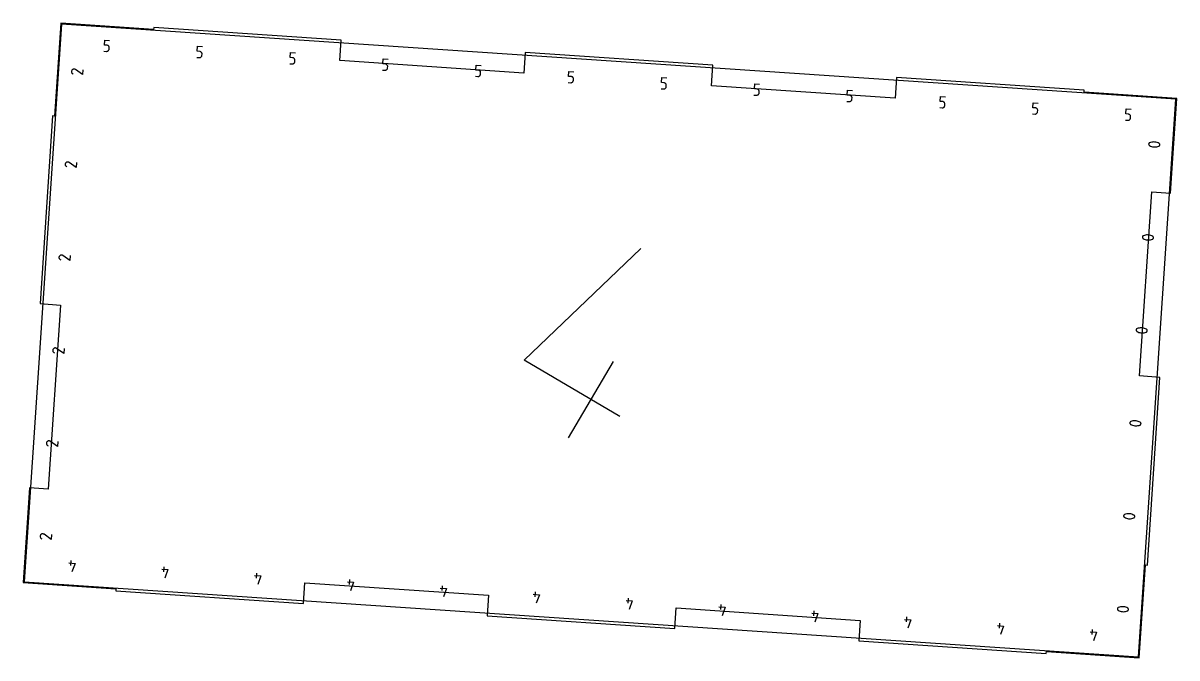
# Model space of a CAD drawing. Extents: x 0 to 24, y 0 to 16.
# Drawn here: x 9.47 to 15.67, y 7.14 to 10.55 of the extents above; entities that cross this region are included whole.
import ezdxf

# ---------------------------------------------------------------- set-up
doc = ezdxf.new("R2010")
doc.units = 0

msp = doc.modelspace()

# ---------------------------------------------------------------- linework, layer by layer
at = {"layer": 'annotation', "color": 1}
for p, q in [((9.680698, 10.544572), (9.478898, 7.551367)), ((15.667108, 10.140973), (9.680698, 10.544572)), ((9.910325, 10.432152), (9.912122, 10.45881)), ((9.923618, 10.431256), (9.910325, 10.432152)), ((9.912122, 10.45881), (9.938709, 10.457018)), ((9.925991, 10.430881), (9.923618, 10.431256)), ((9.928197, 10.430115), (9.925991, 10.430881)), ((9.930201, 10.428995), (9.928197, 10.430115)), ((9.931969, 10.427562), (9.930201, 10.428995)), ((9.933464, 10.425855), (9.931969, 10.427562)), ((9.934652, 10.423914), (9.933464, 10.425855)), ((9.935497, 10.421779), (9.934652, 10.423914)), ((9.935963, 10.419489), (9.935497, 10.421779)), ((9.93557, 10.410462), (9.936017, 10.417085)), ((9.936017, 10.417085), (9.935963, 10.419489)), ((9.936017, 10.417085), (9.936017, 10.417085)), ((10.409192, 10.398519), (10.410989, 10.425177)), ((10.410989, 10.425177), (10.437576, 10.423385)), ((9.908086, 10.398946), (9.921379, 10.39805)), ((9.921379, 10.39805), (9.92378, 10.398104)), ((9.921379, 10.39805), (9.921379, 10.39805)), ((9.92378, 10.398104), (9.926069, 10.398571)), ((9.926069, 10.398571), (9.928205, 10.399416)), ((9.928205, 10.399416), (9.93015, 10.400604)), ((9.93015, 10.400604), (9.931861, 10.4021)), ((9.931861, 10.4021), (9.933299, 10.403869)), ((9.933299, 10.403869), (9.934424, 10.405876)), ((9.934424, 10.405876), (9.935194, 10.408085)), ((9.935194, 10.408085), (9.93557, 10.410462)), ((10.406953, 10.365313), (10.420247, 10.364417)), ((10.422486, 10.397622), (10.409192, 10.398519)), ((10.420247, 10.364417), (10.422647, 10.36447)), ((10.420247, 10.364417), (10.420247, 10.364417)), ((10.424858, 10.397248), (10.422486, 10.397622)), ((10.422647, 10.36447), (10.424936, 10.364937)), ((10.427064, 10.396481), (10.424858, 10.397248)), ((10.424936, 10.364937), (10.427073, 10.365783)), ((10.429069, 10.395361), (10.427064, 10.396481)), ((10.427073, 10.365783), (10.429017, 10.366971)), ((10.429017, 10.366971), (10.430729, 10.368467)), ((10.430836, 10.393928), (10.429069, 10.395361)), ((10.430729, 10.368467), (10.432167, 10.370236)), ((10.432331, 10.392222), (10.430836, 10.393928)), ((10.432167, 10.370236), (10.433291, 10.372243)), ((10.433519, 10.390281), (10.432331, 10.392222)), ((10.433291, 10.372243), (10.434062, 10.374452)), ((10.434364, 10.388146), (10.433519, 10.390281)), ((10.434062, 10.374452), (10.434438, 10.376829)), ((10.434831, 10.385856), (10.434364, 10.388146)), ((10.434438, 10.376829), (10.434884, 10.383451)), ((10.434884, 10.383451), (10.434831, 10.385856)), ((10.434884, 10.383451), (10.434884, 10.383451)), ((10.90806, 10.364885), (10.909857, 10.391544)), ((10.921353, 10.363989), (10.90806, 10.364885)), ((10.909857, 10.391544), (10.936444, 10.389751)), ((10.923726, 10.363615), (10.921353, 10.363989)), ((10.925932, 10.362848), (10.923726, 10.363615)), ((10.927936, 10.361728), (10.925932, 10.362848)), ((10.929704, 10.360295), (10.927936, 10.361728)), ((10.931199, 10.358588), (10.929704, 10.360295)), ((10.932387, 10.356648), (10.931199, 10.358588)), ((10.933232, 10.354513), (10.932387, 10.356648)), ((10.933698, 10.352223), (10.933232, 10.354513)), ((10.933752, 10.349818), (10.933698, 10.352223)), ((11.406927, 10.331252), (11.408724, 10.357911)), ((11.408724, 10.357911), (11.435311, 10.356118)), ((9.734054, 10.292639), (9.73372, 10.290364)), ((9.73372, 10.290364), (9.733777, 10.288086)), ((9.73479, 10.294861), (9.734054, 10.292639)), ((9.735937, 10.296978), (9.73479, 10.294861)), ((9.737456, 10.298838), (9.735937, 10.296978)), ((9.735937, 10.296978), (9.735937, 10.296978)), ((9.739231, 10.300359), (9.737456, 10.298838)), ((9.741209, 10.30153), (9.739231, 10.300359)), ((9.743339, 10.30234), (9.741209, 10.30153)), ((9.745569, 10.302778), (9.743339, 10.30234)), ((9.747847, 10.302833), (9.745569, 10.302778)), ((9.750121, 10.302493), (9.747847, 10.302833)), ((9.752339, 10.301748), (9.750121, 10.302493)), ((9.754448, 10.300587), (9.752339, 10.301748)), ((9.754494, 10.300559), (9.754448, 10.300587)), ((9.754448, 10.300587), (9.754448, 10.300587)), ((9.754538, 10.300531), (9.754494, 10.300559)), ((9.754579, 10.300503), (9.754538, 10.300531)), ((9.754618, 10.300475), (9.754579, 10.300503)), ((9.754656, 10.300447), (9.754618, 10.300475)), ((9.754692, 10.300418), (9.754656, 10.300447)), ((9.754728, 10.300388), (9.754692, 10.300418)), ((9.754762, 10.300358), (9.754728, 10.300388)), ((9.754797, 10.300326), (9.754762, 10.300358)), ((9.792691, 10.273092), (9.754797, 10.300326)), ((9.754797, 10.300326), (9.754797, 10.300326)), ((9.794483, 10.299679), (9.792691, 10.273092)), ((10.905821, 10.33168), (10.919114, 10.330784)), ((10.919114, 10.330784), (10.921515, 10.330837)), ((10.919114, 10.330784), (10.919114, 10.330784)), ((10.921515, 10.330837), (10.923804, 10.331304)), ((10.923804, 10.331304), (10.92594, 10.332149)), ((10.92594, 10.332149), (10.927885, 10.333338)), ((10.927885, 10.333338), (10.929596, 10.334834)), ((10.929596, 10.334834), (10.931034, 10.336603)), ((10.931034, 10.336603), (10.932159, 10.33861)), ((10.932159, 10.33861), (10.932929, 10.340819)), ((10.932929, 10.340819), (10.933305, 10.343196)), ((10.933305, 10.343196), (10.933752, 10.349818)), ((10.933752, 10.349818), (10.933752, 10.349818)), ((11.404688, 10.298047), (11.417982, 10.29715)), ((11.420221, 10.330356), (11.406927, 10.331252)), ((11.417982, 10.29715), (11.420382, 10.297204)), ((11.417982, 10.29715), (11.417982, 10.29715)), ((11.422593, 10.329982), (11.420221, 10.330356)), ((11.420382, 10.297204), (11.422671, 10.297671)), ((11.424799, 10.329215), (11.422593, 10.329982)), ((11.422671, 10.297671), (11.424808, 10.298516)), ((11.426804, 10.328095), (11.424799, 10.329215)), ((11.424808, 10.298516), (11.426752, 10.299704)), ((11.426752, 10.299704), (11.428464, 10.3012)), ((11.428571, 10.326662), (11.426804, 10.328095)), ((11.428464, 10.3012), (11.429902, 10.30297)), ((11.430067, 10.324955), (11.428571, 10.326662)), ((11.429902, 10.30297), (11.431027, 10.304976)), ((11.431254, 10.323014), (11.430067, 10.324955)), ((11.431027, 10.304976), (11.431797, 10.307186)), ((11.432099, 10.320879), (11.431254, 10.323014)), ((11.431797, 10.307186), (11.432173, 10.309563)), ((11.432566, 10.31859), (11.432099, 10.320879)), ((11.432173, 10.309563), (11.432619, 10.316185)), ((11.432619, 10.316185), (11.432566, 10.31859)), ((11.432619, 10.316185), (11.432619, 10.316185)), ((11.905795, 10.297619), (11.907592, 10.324277)), ((11.919088, 10.296723), (11.905795, 10.297619)), ((11.907592, 10.324277), (11.934179, 10.322485)), ((11.921461, 10.296348), (11.919088, 10.296723)), ((11.923667, 10.295582), (11.921461, 10.296348)), ((11.925671, 10.294462), (11.923667, 10.295582)), ((11.927439, 10.293029), (11.925671, 10.294462)), ((11.928934, 10.291322), (11.927439, 10.293029)), ((11.930122, 10.289381), (11.928934, 10.291322)), ((12.404662, 10.263986), (12.406459, 10.290644)), ((12.406459, 10.290644), (12.433047, 10.288852)), ((9.733777, 10.288086), (9.734217, 10.285857)), ((9.734217, 10.285857), (9.735029, 10.283729)), ((9.735029, 10.283729), (9.736204, 10.281753)), ((9.736204, 10.281753), (9.737732, 10.27998)), ((9.737732, 10.27998), (9.739603, 10.278463)), ((9.739603, 10.278463), (9.742834, 10.276491)), ((11.903556, 10.264413), (11.916849, 10.263517)), ((11.916849, 10.263517), (11.91925, 10.263571)), ((11.916849, 10.263517), (11.916849, 10.263517)), ((11.91925, 10.263571), (11.921539, 10.264038)), ((11.921539, 10.264038), (11.923675, 10.264883)), ((11.923675, 10.264883), (11.92562, 10.266071)), ((11.92562, 10.266071), (11.927331, 10.267567)), ((11.927331, 10.267567), (11.92877, 10.269336)), ((11.92877, 10.269336), (11.929894, 10.271343)), ((11.929894, 10.271343), (11.930664, 10.273552)), ((11.930967, 10.287246), (11.930122, 10.289381)), ((11.930664, 10.273552), (11.93104, 10.275929)), ((11.931433, 10.284956), (11.930967, 10.287246)), ((11.93104, 10.275929), (11.931487, 10.282552)), ((11.931487, 10.282552), (11.931433, 10.284956)), ((11.931487, 10.282552), (11.931487, 10.282552)), ((12.402423, 10.23078), (12.415717, 10.229884)), ((12.417956, 10.26309), (12.404662, 10.263986)), ((12.415717, 10.229884), (12.418117, 10.229937)), ((12.415717, 10.229884), (12.415717, 10.229884)), ((12.420328, 10.262715), (12.417956, 10.26309)), ((12.418117, 10.229937), (12.420406, 10.230404)), ((12.422534, 10.261948), (12.420328, 10.262715)), ((12.420406, 10.230404), (12.422543, 10.23125)), ((12.424539, 10.260828), (12.422534, 10.261948)), ((12.422543, 10.23125), (12.424487, 10.232438)), ((12.424487, 10.232438), (12.426199, 10.233934)), ((12.426306, 10.259395), (12.424539, 10.260828)), ((12.426199, 10.233934), (12.427637, 10.235703)), ((12.427802, 10.257689), (12.426306, 10.259395)), ((12.427637, 10.235703), (12.428762, 10.23771)), ((12.428989, 10.255748), (12.427802, 10.257689)), ((12.428762, 10.23771), (12.429532, 10.239919)), ((12.429834, 10.253613), (12.428989, 10.255748)), ((12.429532, 10.239919), (12.429908, 10.242296)), ((12.430301, 10.251323), (12.429834, 10.253613)), ((12.429908, 10.242296), (12.430354, 10.248918)), ((12.430354, 10.248918), (12.430301, 10.251323)), ((12.430354, 10.248918), (12.430354, 10.248918)), ((12.90353, 10.230353), (12.905327, 10.257011)), ((12.916823, 10.229456), (12.90353, 10.230353)), ((12.905327, 10.257011), (12.931914, 10.255218)), ((12.919196, 10.229082), (12.916823, 10.229456)), ((12.921402, 10.228315), (12.919196, 10.229082)), ((12.923406, 10.227195), (12.921402, 10.228315)), ((12.901291, 10.197147), (12.914585, 10.196251)), ((12.914585, 10.196251), (12.916985, 10.196304)), ((12.914585, 10.196251), (12.914585, 10.196251)), ((12.916985, 10.196304), (12.919274, 10.196771)), ((12.919274, 10.196771), (12.921411, 10.197616)), ((12.921411, 10.197616), (12.923355, 10.198805)), ((12.923355, 10.198805), (12.925066, 10.200301)), ((12.925174, 10.225762), (12.923406, 10.227195)), ((12.925066, 10.200301), (12.926505, 10.20207)), ((12.926669, 10.224055), (12.925174, 10.225762)), ((12.926505, 10.20207), (12.927629, 10.204077)), ((12.927857, 10.222115), (12.926669, 10.224055)), ((12.927629, 10.204077), (12.928399, 10.206286)), ((12.928702, 10.21998), (12.927857, 10.222115)), ((12.928399, 10.206286), (12.928775, 10.208663)), ((12.929168, 10.21769), (12.928702, 10.21998)), ((12.928775, 10.208663), (12.929222, 10.215285)), ((12.929222, 10.215285), (12.929168, 10.21769)), ((12.929222, 10.215285), (12.929222, 10.215285)), ((13.402397, 10.196719), (13.404194, 10.223378)), ((13.415691, 10.195823), (13.402397, 10.196719)), ((13.404194, 10.223378), (13.430782, 10.221585)), ((13.418063, 10.195449), (13.415691, 10.195823)), ((13.420269, 10.194682), (13.418063, 10.195449)), ((13.422274, 10.193562), (13.420269, 10.194682)), ((13.422222, 10.165171), (13.423934, 10.166668)), ((13.424041, 10.192129), (13.422274, 10.193562)), ((13.423934, 10.166668), (13.425372, 10.168437)), ((13.425537, 10.190422), (13.424041, 10.192129)), ((13.425372, 10.168437), (13.426497, 10.170443)), ((13.426724, 10.188481), (13.425537, 10.190422)), ((13.426497, 10.170443), (13.427267, 10.172653)), ((13.427569, 10.186346), (13.426724, 10.188481)), ((13.427267, 10.172653), (13.427643, 10.17503)), ((13.428036, 10.184057), (13.427569, 10.186346)), ((13.427643, 10.17503), (13.428089, 10.181652)), ((13.428089, 10.181652), (13.428036, 10.184057)), ((13.428089, 10.181652), (13.428089, 10.181652)), ((13.901265, 10.163086), (13.903062, 10.189744)), ((13.903062, 10.189744), (13.929649, 10.187952)), ((13.400159, 10.163514), (13.413452, 10.162617)), ((13.413452, 10.162617), (13.415852, 10.162671)), ((13.413452, 10.162617), (13.413452, 10.162617)), ((13.415852, 10.162671), (13.418141, 10.163138)), ((13.418141, 10.163138), (13.420278, 10.163983)), ((13.420278, 10.163983), (13.422222, 10.165171)), ((13.899026, 10.12988), (13.91232, 10.128984)), ((13.914558, 10.16219), (13.901265, 10.163086)), ((13.91232, 10.128984), (13.91472, 10.129038)), ((13.91232, 10.128984), (13.91232, 10.128984)), ((13.916931, 10.161816), (13.914558, 10.16219)), ((13.91472, 10.129038), (13.917009, 10.129505)), ((13.919137, 10.161049), (13.916931, 10.161816)), ((13.917009, 10.129505), (13.919146, 10.13035)), ((13.921141, 10.159929), (13.919137, 10.161049)), ((13.919146, 10.13035), (13.92109, 10.131538)), ((13.92109, 10.131538), (13.922801, 10.133034)), ((13.922909, 10.158496), (13.921141, 10.159929)), ((13.922801, 10.133034), (13.92424, 10.134803)), ((13.924404, 10.156789), (13.922909, 10.158496)), ((13.92424, 10.134803), (13.925364, 10.13681)), ((13.925592, 10.154848), (13.924404, 10.156789)), ((13.925364, 10.13681), (13.926135, 10.139019)), ((13.926437, 10.152713), (13.925592, 10.154848)), ((13.926135, 10.139019), (13.92651, 10.141396)), ((13.926903, 10.150423), (13.926437, 10.152713)), ((13.92651, 10.141396), (13.926957, 10.148019)), ((13.926957, 10.148019), (13.926903, 10.150423)), ((13.926957, 10.148019), (13.926957, 10.148019)), ((14.400132, 10.129453), (14.40193, 10.156111)), ((14.413426, 10.128557), (14.400132, 10.129453)), ((14.40193, 10.156111), (14.428517, 10.154319)), ((14.415798, 10.128182), (14.413426, 10.128557)), ((14.418004, 10.127415), (14.415798, 10.128182)), ((14.420009, 10.126296), (14.418004, 10.127415)), ((14.421776, 10.124862), (14.420009, 10.126296)), ((14.423272, 10.123156), (14.421776, 10.124862)), ((14.424459, 10.121215), (14.423272, 10.123156)), ((14.424232, 10.103177), (14.425002, 10.105386)), ((14.425304, 10.11908), (14.424459, 10.121215)), ((14.425002, 10.105386), (14.425378, 10.107763)), ((14.425771, 10.11679), (14.425304, 10.11908)), ((14.425378, 10.107763), (14.425824, 10.114386)), ((14.425824, 10.114386), (14.425771, 10.11679)), ((14.425824, 10.114386), (14.425824, 10.114386)), ((14.899, 10.09582), (14.900797, 10.122478)), ((14.900797, 10.122478), (14.927384, 10.120685)), ((15.465309, 7.147768), (15.667108, 10.140973)), ((14.397894, 10.096247), (14.411187, 10.095351)), ((14.411187, 10.095351), (14.413587, 10.095405)), ((14.411187, 10.095351), (14.411187, 10.095351)), ((14.413587, 10.095405), (14.415876, 10.095871)), ((14.415876, 10.095871), (14.418013, 10.096717)), ((14.418013, 10.096717), (14.419957, 10.097905)), ((14.419957, 10.097905), (14.421669, 10.099401)), ((14.421669, 10.099401), (14.423107, 10.10117)), ((14.423107, 10.10117), (14.424232, 10.103177)), ((14.896761, 10.062614), (14.910055, 10.061718)), ((14.912293, 10.094923), (14.899, 10.09582)), ((14.910055, 10.061718), (14.912455, 10.061771)), ((14.910055, 10.061718), (14.910055, 10.061718)), ((14.914666, 10.094549), (14.912293, 10.094923)), ((14.912455, 10.061771), (14.914744, 10.062238)), ((14.916872, 10.093782), (14.914666, 10.094549)), ((14.914744, 10.062238), (14.916881, 10.063083)), ((14.918876, 10.092662), (14.916872, 10.093782)), ((14.916881, 10.063083), (14.918825, 10.064272)), ((14.918825, 10.064272), (14.920536, 10.065768)), ((14.920644, 10.091229), (14.918876, 10.092662)), ((14.920536, 10.065768), (14.921975, 10.067537)), ((14.922139, 10.089522), (14.920644, 10.091229)), ((14.921975, 10.067537), (14.923099, 10.069544)), ((14.923327, 10.087582), (14.922139, 10.089522)), ((14.923099, 10.069544), (14.92387, 10.071753)), ((14.924172, 10.085447), (14.923327, 10.087582)), ((14.92387, 10.071753), (14.924245, 10.07413)), ((14.924639, 10.083157), (14.924172, 10.085447)), ((14.924245, 10.07413), (14.924692, 10.080752)), ((14.924692, 10.080752), (14.924639, 10.083157)), ((14.924692, 10.080752), (14.924692, 10.080752)), ((15.397867, 10.062186), (15.399665, 10.088845)), ((15.411161, 10.06129), (15.397867, 10.062186)), ((15.399665, 10.088845), (15.426252, 10.087052)), ((15.413533, 10.060916), (15.411161, 10.06129)), ((15.41574, 10.060149), (15.413533, 10.060916)), ((15.417744, 10.059029), (15.41574, 10.060149)), ((15.419511, 10.057596), (15.417744, 10.059029)), ((15.421007, 10.055889), (15.419511, 10.057596)), ((15.422194, 10.053948), (15.421007, 10.055889)), ((15.423039, 10.051813), (15.422194, 10.053948)), ((15.423506, 10.049524), (15.423039, 10.051813)), ((15.423113, 10.040497), (15.423559, 10.047119)), ((15.423559, 10.047119), (15.423506, 10.049524)), ((15.423559, 10.047119), (15.423559, 10.047119)), ((15.395629, 10.028981), (15.408922, 10.028084)), ((15.408922, 10.028084), (15.411323, 10.028138)), ((15.408922, 10.028084), (15.408922, 10.028084)), ((15.411323, 10.028138), (15.413611, 10.028605)), ((15.413611, 10.028605), (15.415748, 10.02945)), ((15.415748, 10.02945), (15.417692, 10.030638)), ((15.417692, 10.030638), (15.419404, 10.032135)), ((15.419404, 10.032135), (15.420842, 10.033904)), ((15.420842, 10.033904), (15.421967, 10.03591)), ((15.421967, 10.03591), (15.422737, 10.03812)), ((15.422737, 10.03812), (15.423113, 10.040497)), ((15.520651, 9.901091), (15.520548, 9.899662)), ((15.520548, 9.899662), (15.520687, 9.898244)), ((15.521006, 9.902501), (15.520651, 9.901091)), ((15.520687, 9.898244), (15.52106, 9.896873)), ((15.52162, 9.903857), (15.521006, 9.902501)), ((15.52106, 9.896873), (15.521659, 9.89558)), ((15.521954, 9.904393), (15.52162, 9.903857)), ((15.52162, 9.903857), (15.52162, 9.903857)), ((15.521659, 9.89558), (15.522475, 9.894399)), ((15.522323, 9.904898), (15.521954, 9.904393)), ((15.522724, 9.905372), (15.522323, 9.904898)), ((15.522475, 9.894399), (15.523501, 9.893363)), ((15.523157, 9.905812), (15.522724, 9.905372)), ((15.52362, 9.906218), (15.523157, 9.905812)), ((15.523501, 9.893363), (15.524728, 9.892504)), ((15.52411, 9.906588), (15.52362, 9.906218)), ((15.524627, 9.906921), (15.52411, 9.906588)), ((15.525169, 9.907216), (15.524627, 9.906921)), ((15.524728, 9.892504), (15.524728, 9.892504)), ((15.524728, 9.892504), (15.52997, 9.889834)), ((15.525733, 9.907472), (15.525169, 9.907216)), ((15.531296, 9.909402), (15.525733, 9.907472)), ((15.525733, 9.907472), (15.525733, 9.907472)), ((15.52997, 9.889834), (15.535407, 9.88773)), ((15.536974, 9.910748), (15.531296, 9.909402)), ((15.535407, 9.88773), (15.540995, 9.886195)), ((15.542723, 9.911513), (15.536974, 9.910748)), ((15.540995, 9.886195), (15.546689, 9.885232)), ((15.548498, 9.9117), (15.542723, 9.911513)), ((15.546689, 9.885232), (15.552446, 9.884844)), ((15.554255, 9.911312), (15.548498, 9.9117)), ((15.552446, 9.884844), (15.558221, 9.885034)), ((15.559949, 9.910352), (15.554255, 9.911312)), ((15.558221, 9.885034), (15.563969, 9.885804)), ((15.565537, 9.908822), (15.559949, 9.910352)), ((15.563969, 9.885804), (15.569647, 9.887159)), ((15.570974, 9.906727), (15.565537, 9.908822)), ((15.569647, 9.887159), (15.57521, 9.8891)), ((15.576215, 9.904068), (15.570974, 9.906727)), ((15.57521, 9.8891), (15.575775, 9.889356)), ((15.57521, 9.8891), (15.57521, 9.8891)), ((15.575775, 9.889356), (15.57632, 9.889654)), ((15.577448, 9.903209), (15.576215, 9.904068)), ((15.576215, 9.904068), (15.576215, 9.904068)), ((15.57632, 9.889654), (15.57684, 9.88999)), ((15.57684, 9.88999), (15.577333, 9.890361)), ((15.577333, 9.890361), (15.577797, 9.890767)), ((15.578478, 9.902172), (15.577448, 9.903209)), ((15.577797, 9.890767), (15.578228, 9.891205)), ((15.578228, 9.891205), (15.578625, 9.891671)), ((15.579297, 9.90099), (15.578478, 9.902172)), ((15.578625, 9.891671), (15.578984, 9.892164)), ((15.578984, 9.892164), (15.579302, 9.892682)), ((15.579897, 9.899696), (15.579297, 9.90099)), ((15.579302, 9.892682), (15.579928, 9.894049)), ((15.579302, 9.892682), (15.579302, 9.892682)), ((15.580268, 9.898322), (15.579897, 9.899696)), ((15.579928, 9.894049), (15.580292, 9.895466)), ((15.580402, 9.896901), (15.580268, 9.898322)), ((15.580292, 9.895466), (15.580402, 9.896901)), ((9.701157, 9.795994), (9.700421, 9.793772)), ((9.702304, 9.79811), (9.701157, 9.795994)), ((9.703823, 9.79997), (9.702304, 9.79811)), ((9.702304, 9.79811), (9.702304, 9.79811)), ((9.705597, 9.801491), (9.703823, 9.79997)), ((9.707576, 9.802662), (9.705597, 9.801491)), ((9.709706, 9.803472), (9.707576, 9.802662)), ((9.711936, 9.80391), (9.709706, 9.803472)), ((9.714214, 9.803965), (9.711936, 9.80391)), ((9.716488, 9.803626), (9.714214, 9.803965)), ((9.718706, 9.802881), (9.716488, 9.803626)), ((9.720815, 9.80172), (9.718706, 9.802881)), ((9.720861, 9.801691), (9.720815, 9.80172)), ((9.720815, 9.80172), (9.720815, 9.80172)), ((9.720904, 9.801664), (9.720861, 9.801691)), ((9.720945, 9.801636), (9.720904, 9.801664)), ((9.720985, 9.801608), (9.720945, 9.801636)), ((9.721022, 9.801579), (9.720985, 9.801608)), ((9.721059, 9.801551), (9.721022, 9.801579)), ((9.721094, 9.801521), (9.721059, 9.801551)), ((9.721129, 9.80149), (9.721094, 9.801521)), ((9.721163, 9.801458), (9.721129, 9.80149)), ((9.759057, 9.774225), (9.721163, 9.801458)), ((9.721163, 9.801458), (9.721163, 9.801458)), ((9.76085, 9.800812), (9.759057, 9.774225)), ((9.700421, 9.793772), (9.700087, 9.791496)), ((9.700087, 9.791496), (9.700144, 9.789219)), ((9.700144, 9.789219), (9.700584, 9.78699)), ((9.700584, 9.78699), (9.701396, 9.784862)), ((9.701396, 9.784862), (9.702571, 9.782886)), ((9.702571, 9.782886), (9.704099, 9.781113)), ((9.704099, 9.781113), (9.70597, 9.779595)), ((9.70597, 9.779595), (9.709201, 9.777624)), ((15.487018, 9.402224), (15.486914, 9.400794)), ((15.486914, 9.400794), (15.487053, 9.399377)), ((15.487373, 9.403633), (15.487018, 9.402224)), ((15.487053, 9.399377), (15.487427, 9.398006)), ((15.487987, 9.40499), (15.487373, 9.403633)), ((15.487427, 9.398006), (15.488026, 9.396713)), ((15.488321, 9.405525), (15.487987, 9.40499)), ((15.487987, 9.40499), (15.487987, 9.40499)), ((15.488026, 9.396713), (15.488842, 9.395532)), ((15.488689, 9.406031), (15.488321, 9.405525)), ((15.489091, 9.406504), (15.488689, 9.406031)), ((15.488842, 9.395532), (15.489868, 9.394495)), ((15.489524, 9.406944), (15.489091, 9.406504)), ((15.489987, 9.40735), (15.489524, 9.406944)), ((15.489868, 9.394495), (15.491094, 9.393636)), ((15.490477, 9.40772), (15.489987, 9.40735)), ((15.490994, 9.408054), (15.490477, 9.40772)), ((15.491535, 9.408349), (15.490994, 9.408054)), ((15.491094, 9.393636), (15.491094, 9.393636)), ((15.491094, 9.393636), (15.496336, 9.390966)), ((15.4921, 9.408604), (15.491535, 9.408349)), ((15.497663, 9.410534), (15.4921, 9.408604)), ((15.4921, 9.408604), (15.4921, 9.408604)), ((15.496336, 9.390966), (15.501773, 9.388862)), ((15.503341, 9.41188), (15.497663, 9.410534)), ((15.501773, 9.388862), (15.507361, 9.387327)), ((15.50909, 9.412645), (15.503341, 9.41188)), ((15.507361, 9.387327), (15.513056, 9.386364)), ((15.514865, 9.412832), (15.50909, 9.412645)), ((15.513056, 9.386364), (15.518813, 9.385976)), ((15.520621, 9.412444), (15.514865, 9.412832)), ((15.518813, 9.385976), (15.524587, 9.386166)), ((15.526316, 9.411484), (15.520621, 9.412444)), ((15.524587, 9.386166), (15.530336, 9.386937)), ((15.531903, 9.409955), (15.526316, 9.411484)), ((15.530336, 9.386937), (15.536014, 9.388291)), ((15.53734, 9.407859), (15.531903, 9.409955)), ((15.536014, 9.388291), (15.541577, 9.390233)), ((15.542582, 9.405201), (15.53734, 9.407859)), ((15.541577, 9.390233), (15.542142, 9.390489)), ((15.541577, 9.390233), (15.541577, 9.390233)), ((15.542142, 9.390489), (15.542686, 9.390786)), ((15.543815, 9.404341), (15.542582, 9.405201)), ((15.542582, 9.405201), (15.542582, 9.405201)), ((15.542686, 9.390786), (15.543206, 9.391122)), ((15.543206, 9.391122), (15.5437, 9.391494)), ((15.5437, 9.391494), (15.544164, 9.3919)), ((15.544845, 9.403304), (15.543815, 9.404341)), ((15.544164, 9.3919), (15.544595, 9.392337)), ((15.544595, 9.392337), (15.544992, 9.392803)), ((15.545664, 9.402123), (15.544845, 9.403304)), ((15.544992, 9.392803), (15.54535, 9.393297)), ((15.54535, 9.393297), (15.545669, 9.393815)), ((15.546263, 9.400828), (15.545664, 9.402123)), ((15.545669, 9.393815), (15.546295, 9.395181)), ((15.545669, 9.393815), (15.545669, 9.393815)), ((15.546635, 9.399455), (15.546263, 9.400828)), ((15.546295, 9.395181), (15.546659, 9.396598)), ((15.546769, 9.398034), (15.546635, 9.399455)), ((15.546659, 9.396598), (15.546769, 9.398034)), ((9.668671, 9.299243), (9.667524, 9.297126)), ((9.670189, 9.301103), (9.668671, 9.299243)), ((9.668671, 9.299243), (9.668671, 9.299243)), ((9.671964, 9.302624), (9.670189, 9.301103)), ((9.673943, 9.303795), (9.671964, 9.302624)), ((9.676073, 9.304605), (9.673943, 9.303795)), ((9.678303, 9.305043), (9.676073, 9.304605)), ((9.680581, 9.305097), (9.678303, 9.305043)), ((9.682855, 9.304758), (9.680581, 9.305097)), ((9.685072, 9.304013), (9.682855, 9.304758)), ((9.687182, 9.302852), (9.685072, 9.304013)), ((9.687228, 9.302824), (9.687182, 9.302852)), ((9.687182, 9.302852), (9.687182, 9.302852)), ((9.687271, 9.302796), (9.687228, 9.302824)), ((9.687312, 9.302768), (9.687271, 9.302796)), ((9.687351, 9.30274), (9.687312, 9.302768)), ((9.687389, 9.302712), (9.687351, 9.30274)), ((9.687426, 9.302683), (9.687389, 9.302712)), ((9.687461, 9.302653), (9.687426, 9.302683)), ((9.687496, 9.302623), (9.687461, 9.302653)), ((9.68753, 9.302591), (9.687496, 9.302623)), ((9.725424, 9.275357), (9.68753, 9.302591)), ((9.68753, 9.302591), (9.68753, 9.302591)), ((9.727217, 9.301944), (9.725424, 9.275357)), ((12.16523, 8.740169), (12.7928, 9.339115)), ((9.666788, 9.294904), (9.666453, 9.292629)), ((9.666453, 9.292629), (9.666511, 9.290351)), ((9.666511, 9.290351), (9.666951, 9.288122)), ((9.667524, 9.297126), (9.666788, 9.294904)), ((9.666951, 9.288122), (9.667763, 9.285994)), ((9.667763, 9.285994), (9.668938, 9.284018)), ((9.668938, 9.284018), (9.670465, 9.282245)), ((9.670465, 9.282245), (9.672336, 9.280728)), ((9.672336, 9.280728), (9.675567, 9.278756)), ((15.453385, 8.903356), (15.453281, 8.901927)), ((15.453281, 8.901927), (15.45342, 8.900509)), ((15.45374, 8.904766), (15.453385, 8.903356)), ((15.45342, 8.900509), (15.453793, 8.899138)), ((15.454353, 8.906122), (15.45374, 8.904766)), ((15.453793, 8.899138), (15.454392, 8.897845)), ((15.454687, 8.906658), (15.454353, 8.906122)), ((15.454353, 8.906122), (15.454353, 8.906122)), ((15.454392, 8.897845), (15.455209, 8.896664)), ((15.455056, 8.907163), (15.454687, 8.906658)), ((15.455458, 8.907637), (15.455056, 8.907163)), ((15.455209, 8.896664), (15.456235, 8.895628)), ((15.455891, 8.908077), (15.455458, 8.907637)), ((15.456353, 8.908483), (15.455891, 8.908077)), ((15.456235, 8.895628), (15.457461, 8.894768)), ((15.456844, 8.908853), (15.456353, 8.908483)), ((15.457361, 8.909186), (15.456844, 8.908853)), ((15.457902, 8.909481), (15.457361, 8.909186)), ((15.457461, 8.894768), (15.457461, 8.894768)), ((15.457461, 8.894768), (15.462703, 8.892099)), ((15.458466, 8.909737), (15.457902, 8.909481)), ((15.46403, 8.911667), (15.458466, 8.909737)), ((15.458466, 8.909737), (15.458466, 8.909737)), ((15.462703, 8.892099), (15.46814, 8.889995)), ((15.469708, 8.913013), (15.46403, 8.911667)), ((15.46814, 8.889995), (15.473728, 8.88846)), ((15.475456, 8.913778), (15.469708, 8.913013)), ((15.473728, 8.88846), (15.479423, 8.887497)), ((15.481231, 8.913965), (15.475456, 8.913778)), ((15.479423, 8.887497), (15.485179, 8.887109)), ((15.486988, 8.913577), (15.481231, 8.913965)), ((15.485179, 8.887109), (15.490954, 8.887299)), ((15.492682, 8.912617), (15.486988, 8.913577)), ((15.490954, 8.887299), (15.496703, 8.888069)), ((15.49827, 8.911087), (15.492682, 8.912617)), ((15.496703, 8.888069), (15.50238, 8.889424)), ((15.503707, 8.908992), (15.49827, 8.911087)), ((15.50238, 8.889424), (15.507943, 8.891365)), ((15.508949, 8.906333), (15.503707, 8.908992)), ((15.507943, 8.891365), (15.508509, 8.891621)), ((15.507943, 8.891365), (15.507943, 8.891365)), ((15.508509, 8.891621), (15.509053, 8.891919)), ((15.510182, 8.905474), (15.508949, 8.906333)), ((15.508949, 8.906333), (15.508949, 8.906333)), ((15.509053, 8.891919), (15.509573, 8.892255)), ((15.509573, 8.892255), (15.510067, 8.892626)), ((15.510067, 8.892626), (15.51053, 8.893032)), ((15.511212, 8.904437), (15.510182, 8.905474)), ((15.51053, 8.893032), (15.510962, 8.89347)), ((15.510962, 8.89347), (15.511358, 8.893936)), ((15.512031, 8.903255), (15.511212, 8.904437)), ((15.511358, 8.893936), (15.511717, 8.894429)), ((15.511717, 8.894429), (15.512035, 8.894947)), ((15.51263, 8.901961), (15.512031, 8.903255)), ((15.512035, 8.894947), (15.512661, 8.896314)), ((15.512035, 8.894947), (15.512035, 8.894947)), ((15.513001, 8.900587), (15.51263, 8.901961)), ((15.512661, 8.896314), (15.513025, 8.897731)), ((15.513136, 8.899166), (15.513001, 8.900587)), ((15.513025, 8.897731), (15.513136, 8.899166)), ((9.638331, 8.803756), (9.636556, 8.802235)), ((9.640309, 8.804927), (9.638331, 8.803756)), ((9.64244, 8.805737), (9.640309, 8.804927)), ((9.64467, 8.806175), (9.64244, 8.805737)), ((9.646948, 8.80623), (9.64467, 8.806175)), ((9.649221, 8.805891), (9.646948, 8.80623)), ((9.651439, 8.805146), (9.649221, 8.805891)), ((9.653549, 8.803985), (9.651439, 8.805146)), ((9.653594, 8.803956), (9.653549, 8.803985)), ((9.653549, 8.803985), (9.653549, 8.803985)), ((9.653638, 8.803929), (9.653594, 8.803956)), ((9.653679, 8.803901), (9.653638, 8.803929)), ((9.653718, 8.803873), (9.653679, 8.803901)), ((9.653756, 8.803844), (9.653718, 8.803873)), ((9.653792, 8.803816), (9.653756, 8.803844)), ((9.653828, 8.803786), (9.653792, 8.803816)), ((9.653863, 8.803755), (9.653828, 8.803786)), ((9.653897, 8.803723), (9.653863, 8.803755)), ((9.691791, 8.77649), (9.653897, 8.803723)), ((9.653897, 8.803723), (9.653897, 8.803723)), ((9.693583, 8.803077), (9.691791, 8.77649)), ((9.633154, 8.796037), (9.63282, 8.793761)), ((9.63282, 8.793761), (9.632878, 8.791483)), ((9.632878, 8.791483), (9.633317, 8.789255)), ((9.63389, 8.798259), (9.633154, 8.796037)), ((9.633317, 8.789255), (9.634129, 8.787127)), ((9.635037, 8.800375), (9.63389, 8.798259)), ((9.634129, 8.787127), (9.635304, 8.785151)), ((9.636556, 8.802235), (9.635037, 8.800375)), ((9.635037, 8.800375), (9.635037, 8.800375)), ((9.635304, 8.785151), (9.636832, 8.783378)), ((9.636832, 8.783378), (9.638703, 8.78186)), ((9.638703, 8.78186), (9.641934, 8.779889)), ((12.678864, 8.438557), (12.16523, 8.740169)), ((12.40414, 8.323315), (12.645389, 8.734152)), ((15.419752, 8.404489), (15.419648, 8.403059)), ((15.419648, 8.403059), (15.419787, 8.401642)), ((15.420106, 8.405898), (15.419752, 8.404489)), ((15.419787, 8.401642), (15.42016, 8.400271)), ((15.42072, 8.407254), (15.420106, 8.405898)), ((15.42016, 8.400271), (15.420759, 8.398978)), ((15.421054, 8.40779), (15.42072, 8.407254)), ((15.42072, 8.407254), (15.42072, 8.407254)), ((15.420759, 8.398978), (15.421576, 8.397797)), ((15.421423, 8.408296), (15.421054, 8.40779)), ((15.421825, 8.408769), (15.421423, 8.408296)), ((15.421576, 8.397797), (15.422601, 8.39676)), ((15.422258, 8.409209), (15.421825, 8.408769)), ((15.42272, 8.409615), (15.422258, 8.409209)), ((15.422601, 8.39676), (15.423828, 8.395901)), ((15.423211, 8.409985), (15.42272, 8.409615)), ((15.423727, 8.410319), (15.423211, 8.409985)), ((15.424269, 8.410614), (15.423727, 8.410319)), ((15.423828, 8.395901), (15.423828, 8.395901)), ((15.423828, 8.395901), (15.42907, 8.393231)), ((15.424833, 8.410869), (15.424269, 8.410614)), ((15.430397, 8.412799), (15.424833, 8.410869)), ((15.424833, 8.410869), (15.424833, 8.410869)), ((15.42907, 8.393231), (15.434507, 8.391127)), ((15.436075, 8.414145), (15.430397, 8.412799)), ((15.434507, 8.391127), (15.440095, 8.389592)), ((15.441823, 8.41491), (15.436075, 8.414145)), ((15.440095, 8.389592), (15.445789, 8.388629)), ((15.447598, 8.415097), (15.441823, 8.41491)), ((15.445789, 8.388629), (15.451546, 8.388241)), ((15.453355, 8.414709), (15.447598, 8.415097)), ((15.451546, 8.388241), (15.457321, 8.388431)), ((15.459049, 8.413749), (15.453355, 8.414709)), ((15.457321, 8.388431), (15.463069, 8.389202)), ((15.464637, 8.41222), (15.459049, 8.413749)), ((15.463069, 8.389202), (15.468747, 8.390556)), ((15.470074, 8.410124), (15.464637, 8.41222)), ((15.468747, 8.390556), (15.47431, 8.392497)), ((15.475316, 8.407466), (15.470074, 8.410124)), ((15.47431, 8.392497), (15.474876, 8.392754)), ((15.47431, 8.392497), (15.47431, 8.392497)), ((15.474876, 8.392754), (15.47542, 8.393051)), ((15.476549, 8.406606), (15.475316, 8.407466)), ((15.475316, 8.407466), (15.475316, 8.407466)), ((15.47542, 8.393051), (15.47594, 8.393387)), ((15.47594, 8.393387), (15.476433, 8.393759)), ((15.476433, 8.393759), (15.476897, 8.394165)), ((15.477579, 8.405569), (15.476549, 8.406606)), ((15.476897, 8.394165), (15.477329, 8.394602)), ((15.477329, 8.394602), (15.477725, 8.395068)), ((15.478398, 8.404388), (15.477579, 8.405569)), ((15.477725, 8.395068), (15.478084, 8.395562)), ((15.478084, 8.395562), (15.478402, 8.39608)), ((15.478997, 8.403093), (15.478398, 8.404388)), ((15.478402, 8.39608), (15.479028, 8.397446)), ((15.478402, 8.39608), (15.478402, 8.39608)), ((15.479368, 8.40172), (15.478997, 8.403093)), ((15.479028, 8.397446), (15.479392, 8.398863)), ((15.479503, 8.400299), (15.479368, 8.40172)), ((15.479392, 8.398863), (15.479503, 8.400299)), ((9.608806, 8.30687), (9.606676, 8.30606)), ((9.611036, 8.307308), (9.608806, 8.30687)), ((9.613314, 8.307362), (9.611036, 8.307308)), ((9.615588, 8.307023), (9.613314, 8.307362)), ((9.617806, 8.306278), (9.615588, 8.307023)), ((9.599521, 8.297169), (9.599187, 8.294894)), ((9.599187, 8.294894), (9.599244, 8.292616)), ((9.599244, 8.292616), (9.599684, 8.290387)), ((9.600257, 8.299391), (9.599521, 8.297169)), ((9.599684, 8.290387), (9.600496, 8.288259)), ((9.601404, 8.301508), (9.600257, 8.299391)), ((9.600496, 8.288259), (9.601671, 8.286283)), ((9.602923, 8.303367), (9.601404, 8.301508)), ((9.601404, 8.301508), (9.601404, 8.301508)), ((9.601671, 8.286283), (9.603199, 8.28451)), ((9.604698, 8.304888), (9.602923, 8.303367)), ((9.603199, 8.28451), (9.60507, 8.282993)), ((9.606676, 8.30606), (9.604698, 8.304888)), ((9.60507, 8.282993), (9.608301, 8.281021)), ((9.619915, 8.305117), (9.617806, 8.306278)), ((9.619961, 8.305089), (9.619915, 8.305117)), ((9.619915, 8.305117), (9.619915, 8.305117)), ((9.620005, 8.305061), (9.619961, 8.305089)), ((9.620046, 8.305033), (9.620005, 8.305061)), ((9.620085, 8.305005), (9.620046, 8.305033)), ((9.620123, 8.304977), (9.620085, 8.305005)), ((9.620159, 8.304948), (9.620123, 8.304977)), ((9.620195, 8.304918), (9.620159, 8.304948)), ((9.620229, 8.304888), (9.620195, 8.304918)), ((9.620264, 8.304856), (9.620229, 8.304888)), ((9.658158, 8.277622), (9.620264, 8.304856)), ((9.620264, 8.304856), (9.620264, 8.304856)), ((9.65995, 8.304209), (9.658158, 8.277622)), ((15.386118, 7.905621), (15.386015, 7.904191)), ((15.386015, 7.904191), (15.386154, 7.902774)), ((15.386473, 7.907031), (15.386118, 7.905621)), ((15.386154, 7.902774), (15.386527, 7.901403)), ((15.387087, 7.908387), (15.386473, 7.907031)), ((15.386527, 7.901403), (15.387126, 7.90011)), ((15.387421, 7.908923), (15.387087, 7.908387)), ((15.387087, 7.908387), (15.387087, 7.908387)), ((15.387126, 7.90011), (15.387942, 7.898929)), ((15.38779, 7.909428), (15.387421, 7.908923)), ((15.388191, 7.909901), (15.38779, 7.909428)), ((15.387942, 7.898929), (15.388968, 7.897892)), ((15.388624, 7.910342), (15.388191, 7.909901)), ((15.389087, 7.910748), (15.388624, 7.910342)), ((15.388968, 7.897892), (15.390195, 7.897033)), ((15.389577, 7.911118), (15.389087, 7.910748)), ((15.390094, 7.911451), (15.389577, 7.911118)), ((15.390636, 7.911746), (15.390094, 7.911451)), ((15.390195, 7.897033), (15.390195, 7.897033)), ((15.390195, 7.897033), (15.395437, 7.894364)), ((15.3912, 7.912002), (15.390636, 7.911746)), ((15.396763, 7.913932), (15.3912, 7.912002)), ((15.3912, 7.912002), (15.3912, 7.912002)), ((15.395437, 7.894364), (15.400874, 7.89226)), ((15.402441, 7.915278), (15.396763, 7.913932)), ((15.400874, 7.89226), (15.406462, 7.890725)), ((15.40819, 7.916043), (15.402441, 7.915278)), ((15.406462, 7.890725), (15.412156, 7.889762)), ((15.413965, 7.91623), (15.40819, 7.916043)), ((15.412156, 7.889762), (15.417913, 7.889374)), ((15.419722, 7.915842), (15.413965, 7.91623)), ((15.417913, 7.889374), (15.423688, 7.889564)), ((15.425416, 7.914881), (15.419722, 7.915842)), ((15.423688, 7.889564), (15.429436, 7.890334)), ((15.431004, 7.913352), (15.425416, 7.914881)), ((15.429436, 7.890334), (15.435114, 7.891689)), ((15.436441, 7.911257), (15.431004, 7.913352)), ((15.435114, 7.891689), (15.440677, 7.89363)), ((15.441682, 7.908598), (15.436441, 7.911257)), ((15.440677, 7.89363), (15.441242, 7.893886)), ((15.440677, 7.89363), (15.440677, 7.89363)), ((15.441242, 7.893886), (15.441787, 7.894184)), ((15.442915, 7.907739), (15.441682, 7.908598)), ((15.441682, 7.908598), (15.441682, 7.908598)), ((15.441787, 7.894184), (15.442307, 7.894519)), ((15.442307, 7.894519), (15.4428, 7.894891)), ((15.4428, 7.894891), (15.443264, 7.895297)), ((15.443946, 7.906702), (15.442915, 7.907739)), ((15.443264, 7.895297), (15.443695, 7.895734)), ((15.443695, 7.895734), (15.444092, 7.896201)), ((15.444764, 7.90552), (15.443946, 7.906702)), ((15.444092, 7.896201), (15.444451, 7.896694)), ((15.444451, 7.896694), (15.444769, 7.897212)), ((15.445364, 7.904226), (15.444764, 7.90552)), ((15.444769, 7.897212), (15.445395, 7.898579)), ((15.444769, 7.897212), (15.444769, 7.897212)), ((15.445735, 7.902852), (15.445364, 7.904226)), ((15.445395, 7.898579), (15.445759, 7.899996)), ((15.445869, 7.901431), (15.445735, 7.902852)), ((15.445759, 7.899996), (15.445869, 7.901431)), ((9.565888, 7.798302), (9.565554, 7.796026)), ((9.565554, 7.796026), (9.565611, 7.793748)), ((9.565611, 7.793748), (9.566051, 7.79152)), ((9.566624, 7.800524), (9.565888, 7.798302)), ((9.566051, 7.79152), (9.566863, 7.789392)), ((9.567771, 7.80264), (9.566624, 7.800524)), ((9.566863, 7.789392), (9.568038, 7.787416)), ((9.56929, 7.8045), (9.567771, 7.80264)), ((9.567771, 7.80264), (9.567771, 7.80264)), ((9.568038, 7.787416), (9.569566, 7.785643)), ((9.571064, 7.806021), (9.56929, 7.8045)), ((9.569566, 7.785643), (9.571437, 7.784125)), ((9.573043, 7.807192), (9.571064, 7.806021)), ((9.571437, 7.784125), (9.574668, 7.782154)), ((9.575173, 7.808002), (9.573043, 7.807192)), ((9.577403, 7.80844), (9.575173, 7.808002)), ((9.579681, 7.808495), (9.577403, 7.80844)), ((9.581955, 7.808155), (9.579681, 7.808495)), ((9.584173, 7.807411), (9.581955, 7.808155)), ((9.586282, 7.806249), (9.584173, 7.807411)), ((9.586328, 7.806221), (9.586282, 7.806249)), ((9.586282, 7.806249), (9.586282, 7.806249)), ((9.586371, 7.806193), (9.586328, 7.806221)), ((9.586412, 7.806166), (9.586371, 7.806193)), ((9.586452, 7.806138), (9.586412, 7.806166)), ((9.586489, 7.806109), (9.586452, 7.806138)), ((9.586526, 7.806081), (9.586489, 7.806109)), ((9.586561, 7.806051), (9.586526, 7.806081)), ((9.586596, 7.80602), (9.586561, 7.806051)), ((9.58663, 7.805988), (9.586596, 7.80602)), ((9.624524, 7.778755), (9.58663, 7.805988)), ((9.58663, 7.805988), (9.58663, 7.805988)), ((9.626317, 7.805342), (9.624524, 7.778755)), ((9.719567, 7.652067), (9.752807, 7.649826)), ((9.730428, 7.664704), (9.728636, 7.638117)), ((9.752807, 7.649826), (9.736393, 7.604165)), ((10.229296, 7.631071), (10.227503, 7.604484)), ((10.218435, 7.618434), (10.251674, 7.616193)), ((10.251674, 7.616193), (10.235261, 7.570532)), ((10.717302, 7.584801), (10.750542, 7.58256)), ((10.728163, 7.597437), (10.726371, 7.57085)), ((10.750542, 7.58256), (10.734128, 7.536899)), ((11.227031, 7.563804), (11.225238, 7.537217)), ((9.478898, 7.551367), (15.465309, 7.147768)), ((11.21617, 7.551167), (11.249409, 7.548926)), ((11.249409, 7.548926), (11.232996, 7.503266)), ((11.715037, 7.517534), (11.748277, 7.515293)), ((11.725898, 7.530171), (11.724106, 7.503584)), ((11.748277, 7.515293), (11.731863, 7.469633)), ((12.213905, 7.483901), (12.247144, 7.48166)), ((12.224766, 7.496538), (12.222973, 7.469951)), ((12.247144, 7.48166), (12.230731, 7.435999)), ((12.712772, 7.450268), (12.746012, 7.448027)), ((12.723633, 7.462904), (12.721841, 7.436317)), ((12.746012, 7.448027), (12.729598, 7.402366)), ((13.21164, 7.416634), (13.244879, 7.414393)), ((13.222501, 7.429271), (13.220708, 7.402684)), ((13.244879, 7.414393), (13.228466, 7.368733)), ((13.710507, 7.383001), (13.743747, 7.38076)), ((13.721368, 7.395638), (13.719576, 7.369051)), ((13.743747, 7.38076), (13.727333, 7.3351)), ((15.352485, 7.406754), (15.352382, 7.405324)), ((15.352382, 7.405324), (15.35252, 7.403907)), ((15.35284, 7.408163), (15.352485, 7.406754)), ((15.35252, 7.403907), (15.352894, 7.402535)), ((15.353454, 7.409519), (15.35284, 7.408163)), ((15.352894, 7.402535), (15.353493, 7.401243)), ((15.353788, 7.410055), (15.353454, 7.409519)), ((15.353454, 7.409519), (15.353454, 7.409519)), ((15.353493, 7.401243), (15.354309, 7.400062)), ((15.354156, 7.410561), (15.353788, 7.410055)), ((15.354558, 7.411034), (15.354156, 7.410561)), ((15.354309, 7.400062), (15.355335, 7.399025)), ((15.354991, 7.411474), (15.354558, 7.411034)), ((15.355454, 7.41188), (15.354991, 7.411474)), ((15.355335, 7.399025), (15.356561, 7.398166)), ((15.355944, 7.41225), (15.355454, 7.41188)), ((15.356461, 7.412584), (15.355944, 7.41225)), ((15.357002, 7.412879), (15.356461, 7.412584)), ((15.356561, 7.398166), (15.356561, 7.398166)), ((15.356561, 7.398166), (15.361803, 7.395496)), ((15.357567, 7.413134), (15.357002, 7.412879)), ((15.36313, 7.415064), (15.357567, 7.413134)), ((15.357567, 7.413134), (15.357567, 7.413134)), ((15.361803, 7.395496), (15.367241, 7.393392)), ((15.368808, 7.41641), (15.36313, 7.415064)), ((15.367241, 7.393392), (15.372828, 7.391857)), ((15.374557, 7.417175), (15.368808, 7.41641)), ((15.372828, 7.391857), (15.378523, 7.390894)), ((15.380332, 7.417362), (15.374557, 7.417175)), ((15.378523, 7.390894), (15.38428, 7.390506)), ((15.386088, 7.416974), (15.380332, 7.417362)), ((15.38428, 7.390506), (15.390054, 7.390696)), ((15.391783, 7.416014), (15.386088, 7.416974)), ((15.390054, 7.390696), (15.395803, 7.391467)), ((15.397371, 7.414485), (15.391783, 7.416014)), ((15.395803, 7.391467), (15.401481, 7.392821)), ((15.402807, 7.412389), (15.397371, 7.414485)), ((15.401481, 7.392821), (15.407044, 7.394762)), ((15.408049, 7.409731), (15.402807, 7.412389)), ((15.407044, 7.394762), (15.407609, 7.395019)), ((15.407044, 7.394762), (15.407044, 7.394762)), ((15.407609, 7.395019), (15.408153, 7.395316)), ((15.409282, 7.408871), (15.408049, 7.409731)), ((15.408049, 7.409731), (15.408049, 7.409731)), ((15.408153, 7.395316), (15.408674, 7.395652)), ((15.408674, 7.395652), (15.409167, 7.396024)), ((15.409167, 7.396024), (15.409631, 7.39643)), ((15.410312, 7.407834), (15.409282, 7.408871)), ((15.409631, 7.39643), (15.410062, 7.396867)), ((15.410062, 7.396867), (15.410459, 7.397333)), ((15.411131, 7.406652), (15.410312, 7.407834)), ((15.410459, 7.397333), (15.410817, 7.397827)), ((15.410817, 7.397827), (15.411136, 7.398345)), ((15.41173, 7.405358), (15.411131, 7.406652)), ((15.411136, 7.398345), (15.411762, 7.399711)), ((15.411136, 7.398345), (15.411136, 7.398345)), ((15.412102, 7.403985), (15.41173, 7.405358)), ((15.411762, 7.399711), (15.412126, 7.401128)), ((15.412236, 7.402564), (15.412102, 7.403985)), ((15.412126, 7.401128), (15.412236, 7.402564)), ((14.209375, 7.349368), (14.242614, 7.347127)), ((14.220236, 7.362005), (14.218443, 7.335418)), ((14.242614, 7.347127), (14.226201, 7.301466)), ((14.708243, 7.315735), (14.741482, 7.313494)), ((14.719103, 7.328371), (14.717311, 7.301784)), ((14.741482, 7.313494), (14.725068, 7.267833)), ((15.20711, 7.282101), (15.24035, 7.27986)), ((15.217971, 7.294738), (15.216178, 7.268151)), ((15.24035, 7.27986), (15.223936, 7.2342))]:
    msp.add_line(p, q, dxfattribs=at)
at = {"layer": 'boundary', "color": 5}
for p, q in [((9.676046, 10.549897), (9.642412, 10.051029)), ((10.174913, 10.516263), (9.676046, 10.549897)), ((10.175586, 10.526241), (10.174913, 10.516263)), ((11.183298, 10.458302), (10.175586, 10.526241)), ((11.175899, 10.348551), (11.183298, 10.458302)), ((12.171056, 10.391708), (12.163656, 10.281957)), ((13.178768, 10.323769), (12.171056, 10.391708)), ((12.163656, 10.281957), (11.175899, 10.348551)), ((13.171369, 10.214018), (13.178768, 10.323769)), ((14.166526, 10.257175), (14.159126, 10.147424)), ((15.174238, 10.189236), (14.166526, 10.257175)), ((14.159126, 10.147424), (13.171369, 10.214018)), ((15.173566, 10.179258), (15.174238, 10.189236)), ((15.672433, 10.145625), (15.173566, 10.179258)), ((15.638127, 9.63678), (15.672433, 10.145625)), ((9.632435, 10.051702), (9.564496, 9.043989)), ((9.642412, 10.051029), (9.632435, 10.051702)), ((15.47176, 8.655749), (15.538354, 9.643507)), ((15.538354, 9.643507), (15.638127, 9.63678)), ((9.564496, 9.043989), (9.674247, 9.03659)), ((9.674247, 9.03659), (9.607653, 8.048832)), ((15.581511, 8.64835), (15.47176, 8.655749)), ((15.513571, 7.640638), (15.581511, 8.64835)), ((9.507879, 8.055559), (9.473573, 7.546714)), ((9.607653, 8.048832), (9.507879, 8.055559)), ((15.469961, 7.142443), (15.503594, 7.64131)), ((15.503594, 7.64131), (15.513571, 7.640638)), ((9.473573, 7.546714), (9.972441, 7.513081)), ((9.972441, 7.513081), (9.971768, 7.503104)), ((9.971768, 7.503104), (10.979481, 7.435165)), ((10.979481, 7.435165), (10.98688, 7.544915)), ((10.98688, 7.544915), (11.974638, 7.478322)), ((11.974638, 7.478322), (11.967238, 7.368571)), ((12.974951, 7.300632), (12.98235, 7.410382)), ((12.98235, 7.410382), (13.970108, 7.343789)), ((11.967238, 7.368571), (12.974951, 7.300632)), ((13.970108, 7.343789), (13.962708, 7.234038)), ((13.962708, 7.234038), (14.970421, 7.166099)), ((14.970421, 7.166099), (14.971093, 7.176076)), ((14.971093, 7.176076), (15.469961, 7.142443))]:
    msp.add_line(p, q, dxfattribs=at)

doc.saveas('drawing.dxf')
